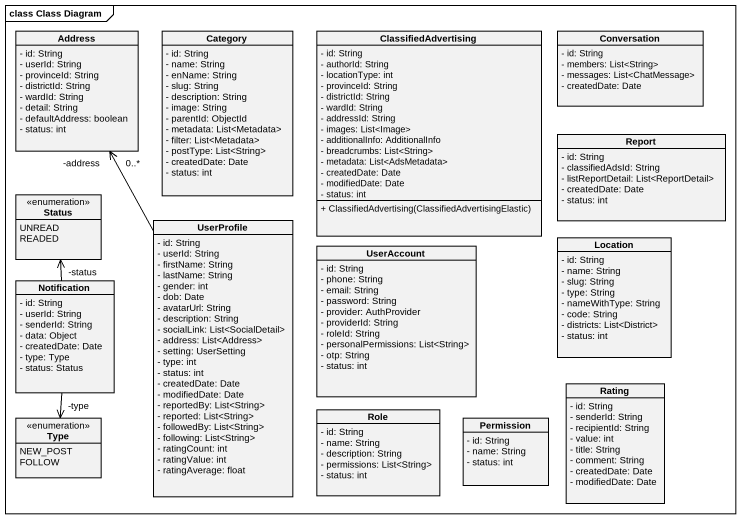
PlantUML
@startuml
mainframe class Class Diagram
hide circle
hide empty members
skinparam classAttributeIconSize 0
class Address {
  - id: String
  - userId: String
  - provinceId: String
  - districtId: String
  - wardId: String
  - detail: String
  - defaultAddress: boolean
  - status: int
}
class Category {
  - id: String
  - name: String
  - enName: String
  - slug: String
  - description: String
  - image: String
  - parentId: ObjectId
  - metadata: List<Metadata>
  - filter: List<Metadata>
  - postType: List<String>
  - createdDate: Date
  - status: int
}
class ClassifiedAdvertising {
  - id: String
  - authorId: String
  - locationType: int
  - provinceId: String
  - districtId: String
  - wardId: String
  - addressId: String
  - images: List<Image>
  - additionalInfo: AdditionalInfo
  - breadcrumbs: List<String>
  - metadata: List<AdsMetadata>
  - createdDate: Date
  - modifiedDate: Date
  - status: int
  + ClassifiedAdvertising(ClassifiedAdvertisingElastic)
}
class Conversation {
  - id: String
  - members: List<String>
  - messages: List<ChatMessage>
  - createdDate: Date
}
class Report {
  - id: String
  - classifiedAdsId: String
  - listReportDetail: List<ReportDetail>
  - createdDate: Date
  - status: int
}
enum Status {
  UNREAD
  READED
}
class UserProfile {
  - id: String
  - userId: String
  - firstName: String
  - lastName: String
  - gender: int
  - dob: Date
  - avatarUrl: String
  - description: String
  - socialLink: List<SocialDetail>
  - address: List<Address>
  - setting: UserSetting
  - type: int
  - status: int
  - createdDate: Date
  - modifiedDate: Date
  - reportedBy: List<String>
  - reported: List<String>
  - followedBy: List<String>
  - following: List<String>
  - ratingCount: int
  - ratingValue: int
  - ratingAverage: float
}
class UserAccount {
  - id: String
  - phone: String
  - email: String
  - password: String
  - provider: AuthProvider
  - providerId: String
  - roleId: String
  - personalPermissions: List<String>
  - otp: String
  - status: int
}
class Location {
  - id: String
  - name: String
  - slug: String
  - type: String
  - nameWithType: String
  - code: String
  - districts: List<District>
  - status: int
}
class Notification {
  - id: String
  - userId: String
  - senderId: String
  - data: Object
  - createdDate: Date
  - type: Type
  - status: Status
}
class Rating {
  - id: String
  - senderId: String
  - recipientId: String
  - value: int
  - title: String
  - comment: String
  - createdDate: Date
  - modifiedDate: Date
}
enum Type {
  NEW_POST
  FOLLOW
}
class Role {
  - id: String
  - name: String
  - description: String
  - permissions: List<String>
  - status: int
}
class Permission {
  - id: String
  - name: String
  - status: int
}
UserProfile -up-> "-address\n0..*" Address
Notification -up-> "-status" Status
Notification --> "-type" Type
@enduml
